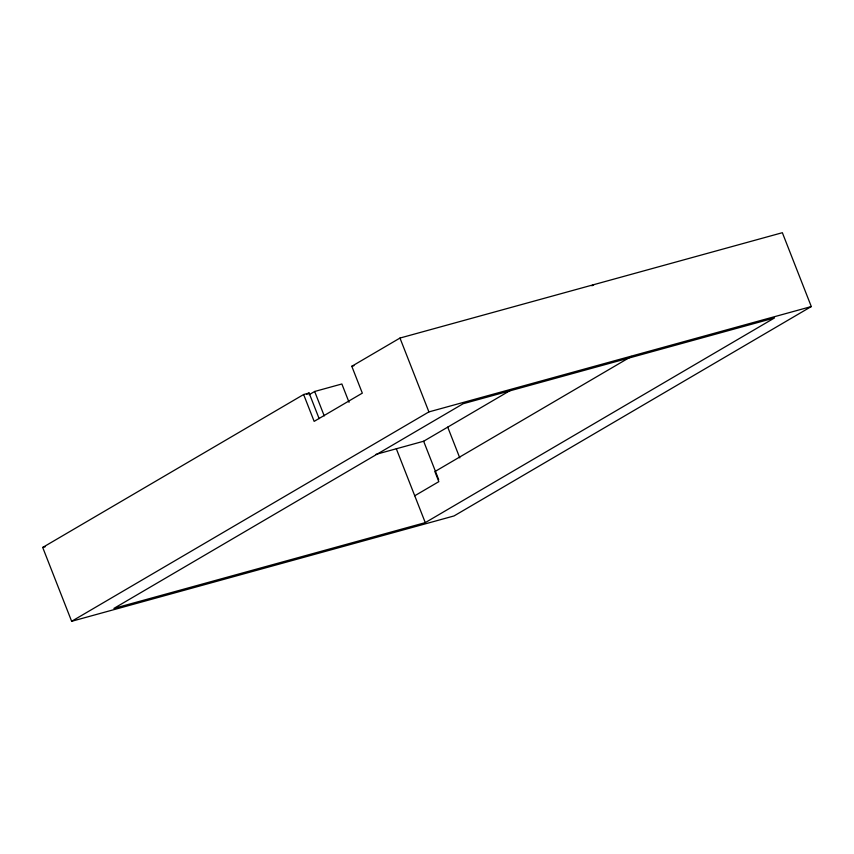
<?xml version="1.0" encoding="UTF-8"?>
<svg xmlns="http://www.w3.org/2000/svg" width="854" height="854" viewBox="0 0 854 854"><rect width="100%" height="100%" fill="white"/><g stroke="black" fill="none" stroke-linecap="round" stroke-linejoin="round"><path stroke-width="1.28" d="M303.629 394.516L314.155 421.374L362.32 393.139L351.795 366.281L399.971 338.056L782.36 232.704L811.3 306.554L454.029 515.944L71.64 621.296L42.7 547.446L303.629 394.516L309.095 393.011L319.14 418.652M306.799 394.356L309.095 393.011M309.095 394.74L314.667 391.474L341.867 383.98L349.04 402.298M591.886 285.802L593.893 284.628M71.64 621.296L428.911 411.906L811.3 306.554M375.824 454.413L423.637 441.24L510.927 390.086M631.384 356.417L434.878 471.579L438.828 481.656L414.745 495.768M425.271 522.627L774.514 317.934L463.135 403.728L113.892 608.411L425.271 522.627L396.32 448.766M351.795 366.281L353.983 365.683M42.7 547.446L45.262 546.741M447.72 427.128L459.783 457.904M399.971 338.056L428.911 411.906M423.637 441.24L438.668 479.585M314.667 391.474L324.232 415.887"/></g></svg>
